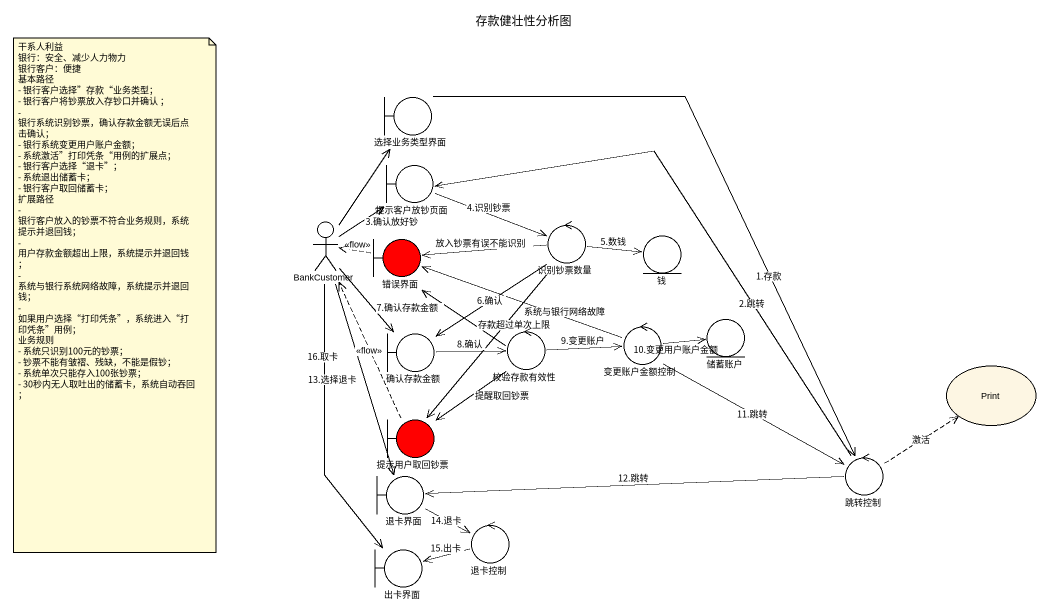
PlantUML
@startuml
title 存款健壮性分析图
boundary 选择业务类型界面
boundary 提示客户放钞页面
actor BankCustomer
control 识别钞票数量
boundary 错误界面 #FF0000
entity 钱
boundary 确认存款金额
control 校验存款有效性
control 变更账户金额控制
entity 储蓄账户
usecase Print
boundary 提示用户取回钞票 #FF0000
control 跳转控制
boundary 退卡界面
control 退卡控制
boundary 出卡界面
选择业务类型界面 --> 跳转控制 : 1.存款
提示客户放钞页面 -right-> 识别钞票数量 : 4.识别钞票
BankCustomer -up-> 选择业务类型界面
BankCustomer -up-> 提示客户放钞页面 : 3.确认放好钞
BankCustomer --> 确认存款金额 : 7.确认存款金额
BankCustomer --> 退卡界面 : 13.选择退卡
BankCustomer --> 出卡界面 : 16.取卡
识别钞票数量 -left-> 错误界面 : 放入钞票有误不能识别
识别钞票数量 -right-> 钱 : 5.数钱
识别钞票数量 --> 确认存款金额 : 6.确认
识别钞票数量 --> 提示用户取回钞票
错误界面 .left.> BankCustomer : <<flow>>
确认存款金额 -right-> 校验存款有效性 : 8.确认
校验存款有效性 -up-> 错误界面 : 存款超过单次上限
校验存款有效性 -right-> 变更账户金额控制 : 9.变更账户
校验存款有效性 --> 提示用户取回钞票 : 提醒取回钞票
变更账户金额控制 -left-> 错误界面 : 系统与银行网络故障
变更账户金额控制 -right-> 储蓄账户 : 10.变更用户账户金额
变更账户金额控制 -right-> 跳转控制 : 11.跳转
提示用户取回钞票 .up.> BankCustomer : <<flow>>
跳转控制 -up-> 提示客户放钞页面 : 2.跳转
跳转控制 .up.> Print : 激活
跳转控制 -left-> 退卡界面 : 12.跳转
退卡界面 -right-> 退卡控制 : 14.退卡
退卡控制 -left-> 出卡界面 : 15.出卡
note as N1
  干系人利益
  银行：安全、减少人力物力
  银行客户：便捷
  基本路径
  - 银行客户选择”存款“业务类型；
  - 银行客户将钞票放入存钞口并确认 ；
  - 银行系统识别钞票，确认存款金额无误后点击确认；
  - 银行系统变更用户账户金额；
  - 系统激活”打印凭条“用例的扩展点；
  - 银行客户选择“退卡”；
  - 系统退出储蓄卡；
  - 银行客户取回储蓄卡；
  扩展路径
  - 银行客户放入的钞票不符合业务规则，系统提示并退回钱；
  - 用户存款金额超出上限，系统提示并退回钱；
  - 系统与银行系统网络故障，系统提示并退回钱；
  - 如果用户选择“打印凭条”，系统进入“打印凭条”用例；
  业务规则
  - 系统只识别100元的钞票；
  - 钞票不能有皱褶、残缺，不能是假钞；
  - 系统单次只能存入100张钞票；
  - 30秒内无人取吐出的储蓄卡，系统自动吞回 ；
end note
@enduml
